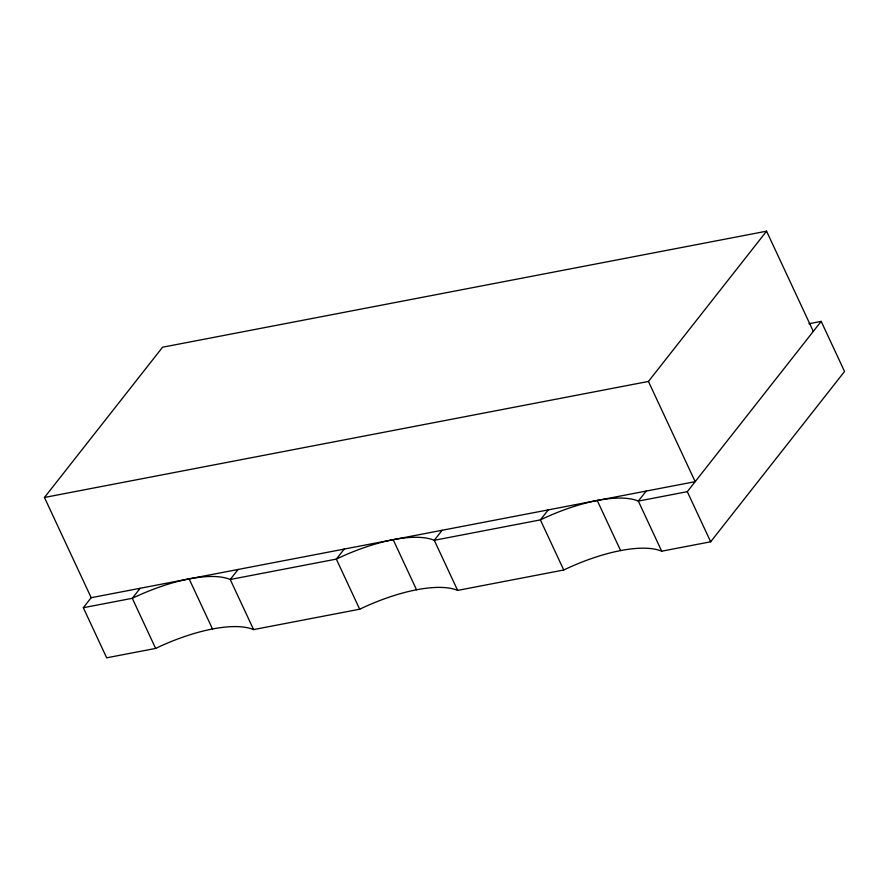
<?xml version="1.0" encoding="UTF-8"?>
<svg xmlns="http://www.w3.org/2000/svg" width="889" height="889" viewBox="0 0 889 889"><rect width="100%" height="100%" fill="white"/><g stroke="black" fill="none" stroke-linecap="round" stroke-linejoin="round"><path stroke-width="1.33" d="M808.946 323.729L821.18 321.374L844.55 371.491L710.667 541.79L661.694 551.191A98.635 35.182 -25 0 0 563.748 570.005L457.635 590.396A98.635 35.182 -25 0 0 359.689 609.209L253.587 629.59A98.635 35.182 -25 0 0 155.642 648.414L106.669 657.816L83.31 607.709L91.178 597.697L44.45 497.473L162.587 347.21L766.574 231.184L813.313 331.397M140.151 588.285L132.283 598.308L83.31 607.709M238.096 569.471L230.218 579.484A98.635 35.182 -25 0 0 132.283 598.308L155.642 648.414M344.21 549.091L336.331 559.103L230.218 579.484L253.587 629.59M442.144 530.266L434.277 540.29A98.635 35.182 -25 0 0 336.331 559.103L359.689 609.209M44.45 497.473L648.437 381.448L766.574 231.184M548.257 509.886L540.379 519.898L434.277 540.29L457.635 590.396M646.203 491.072L638.324 501.085A98.635 35.182 -25 0 0 540.379 519.898L563.748 570.005M661.694 551.191L638.324 501.085L687.297 491.673L821.18 321.374M91.178 597.697L695.176 481.66L648.437 381.448M687.297 491.673L710.667 541.79M597.23 500.474L620.6 550.58M393.182 539.679L416.541 589.785M189.124 578.883L212.493 628.99"/></g></svg>
